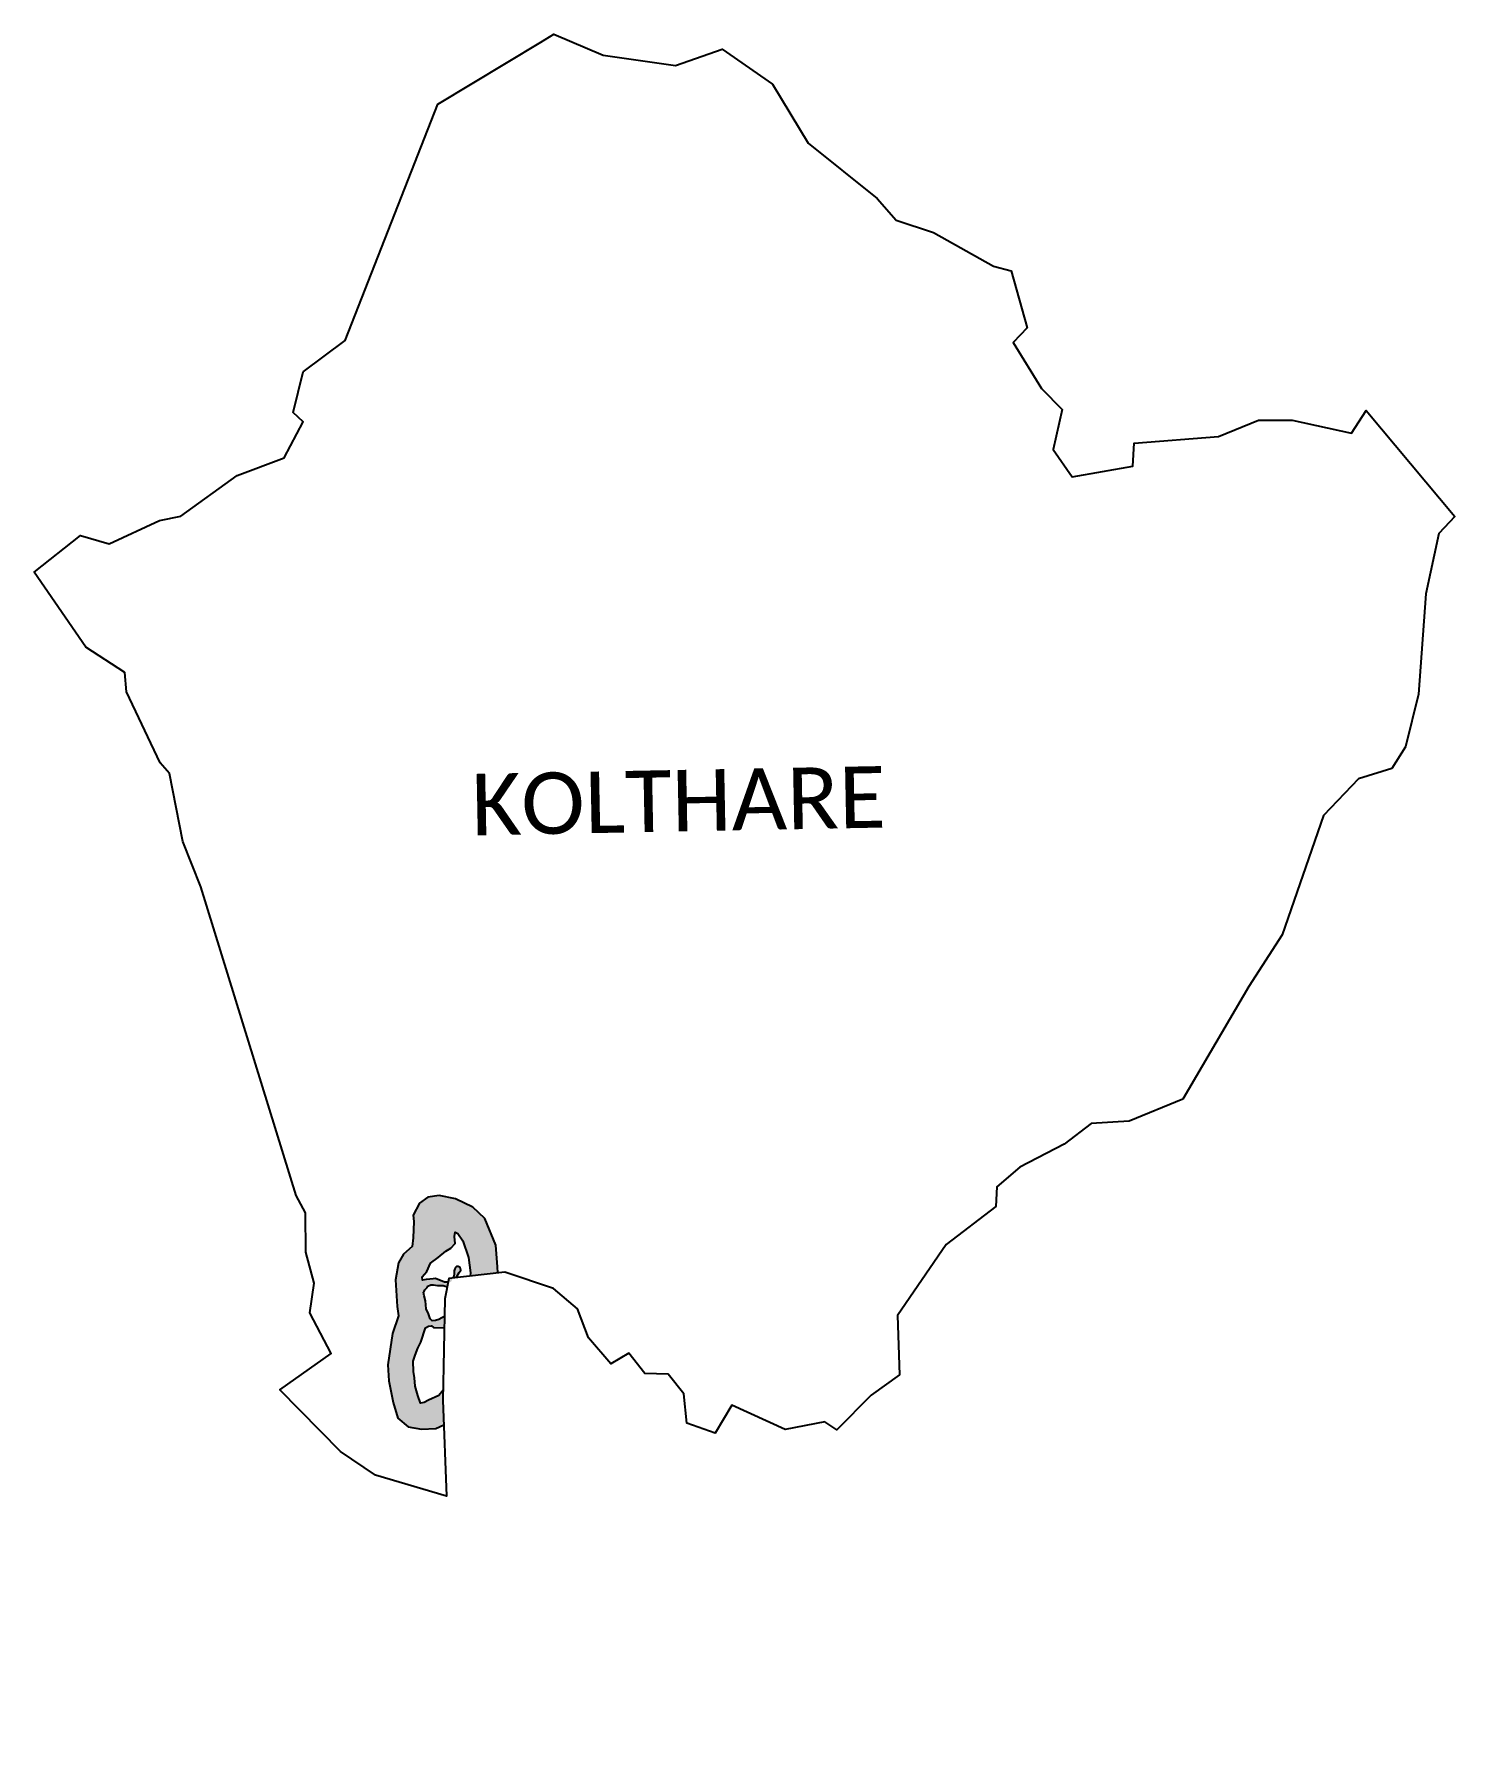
# Model space of a CAD drawing. Header units: metres. Extents: x 301664 to 304175, y 1951201 to 1954232.
import ezdxf

# ---------------------------------------------------------------- set-up
doc = ezdxf.new("R2010")
doc.units = ezdxf.units.M
doc.header["$MEASUREMENT"] = 0
doc.layers.add('MANGROOVE BUFFER ZONE', color=120, linetype='Continuous')
doc.layers.add('VILLAGE NAME', color=250, linetype='Continuous')
doc.styles.get("Standard").update_dxf_attribs({"font": 'simplex.shx'})

msp = doc.modelspace()

# ---------------------------------------------------------------- hatches: boundary and pattern name
at = {"layer": 'MANGROOVE BUFFER ZONE'}
h = msp.add_hatch(dxfattribs=at)
h.set_pattern_fill('GRASS', color=256, scale=18)
h.paths.add_polyline_path([(302421.5, 1951862.5), (302419.7, 1951851.3), (302416.7, 1951832.6), (302411.4, 1951826.3), (302407.6, 1951843.7), (302407.2, 1951857.2), (302410.7, 1951867.8), (302413, 1951870.2), (302415.2, 1951874.1), (302409.9, 1951880.6), (302408.1, 1951883.3), (302406.7, 1951885), (302404.2, 1951882), (302401.3, 1951875.1), (302396.8, 1951867.3), (302402.1, 1951858.8), (302402.8, 1951848.5), (302398.8, 1951845.1), (302392.2, 1951842), (302378.9, 1951825.5), (302360.6, 1951817.4), (302353.2, 1951813.2), (302346.3, 1951812.1), (302341.6, 1951825.4), (302337.3, 1951842.4), (302335.9, 1951857.1), (302333.9, 1951868.4), (302333.4, 1951886.5), (302333.3, 1951886.3), (302333.4, 1951886.5), (302333.4, 1951886.5), (302336.9, 1951897.1), (302341.6, 1951909.3), (302347, 1951919.9), (302355.5, 1951945.3), (302360.5, 1951948), (302366.2, 1951949), (302369.5, 1951945.8), (302391.2, 1951945.3), (302409.9, 1951943.8), (302417.2, 1951939.1), (302425.9, 1951926.5), (302426.3, 1951898.8), (302421.8, 1951884.1)], flags=16)
h.paths.add_polyline_path([(302876.4, 1951262.2), (302886.5, 1951267.4), (302896.7, 1951267.3), (302903.4, 1951262.7), (302910, 1951259.3), (302912.6, 1951251.8), (302916.3, 1951227.5), (302918, 1951222.5), (302919, 1951216.9), (302910.9, 1951210.1), (302906.6, 1951202.9), (302900.1, 1951201.2), (302893.2, 1951204.2), (302886.7, 1951210.4), (302875.4, 1951212.3), (302872.7, 1951213.1), (302864.6, 1951214.8), (302852.8, 1951217), (302844.1, 1951220.1), (302841.4, 1951224.4), (302841.2, 1951224.7), (302842.7, 1951228.2), (302845.2, 1951232.9), (302854.3, 1951237.3), (302863.2, 1951241.1), (302865.2, 1951244.5), (302859.8, 1951245.7), (302860.2, 1951249.5), (302869.3, 1951256.8)], flags=16)
h.paths.add_polyline_path([(302396.8, 1952032.3), (302483.1, 1952042.3), (302482.9, 1952052.9), (302479.8, 1952091.4), (302460.5, 1952138.9), (302438.9, 1952158.5), (302408.3, 1952173.5), (302379.4, 1952179.1), (302359.4, 1952176.3), (302345, 1952166), (302333.4, 1952144.8), (302334.8, 1952133.6), (302333.3, 1952104.4), (302331.6, 1952089.3), (302316.6, 1952075.6), (302307.3, 1952060.2), (302302.2, 1952030.2), (302305.1, 1951983), (302307.4, 1951966.3), (302297.1, 1951935.4), (302288.8, 1951879.9), (302290.6, 1951851.9), (302298.1, 1951813.6), (302306.3, 1951785.7), (302324.5, 1951770.3), (302348.5, 1951766), (302373.6, 1951767.6), (302387.7, 1951774.1), (302386.1, 1951817.2), (302386.5, 1951834.9), (302392.2, 1951842), (302398.8, 1951845.1), (302402.8, 1951848.5), (302402.1, 1951858.8), (302396.8, 1951867.3), (302401.3, 1951875.1), (302404.2, 1951882), (302406.7, 1951885), (302408.1, 1951883.3), (302409.9, 1951880.6), (302415.2, 1951874.1), (302413, 1951870.2), (302410.7, 1951867.8), (302407.2, 1951857.2), (302407.6, 1951843.7), (302411.4, 1951826.3), (302416.7, 1951832.6), (302419.7, 1951851.3), (302421.5, 1951862.5), (302421.8, 1951884.1), (302426.3, 1951898.8), (302425.9, 1951926.5), (302417.2, 1951939.1), (302409.9, 1951943.8), (302391.2, 1951945.3), (302388.7, 1951945.4), (302389.8, 1951996.4)])
h.paths.add_polyline_path([(302409.7, 1952033.8), (302434.6, 1952036.7), (302434.9, 1952042.6), (302431.1, 1952069.6), (302421.6, 1952099.4), (302412.6, 1952112.3), (302407.5, 1952114.3), (302406.5, 1952106.9), (302407.9, 1952094.5), (302400, 1952086.4), (302391.4, 1952080.7), (302378, 1952069.7), (302364, 1952059.6), (302357.9, 1952044.7), (302349.3, 1952035.6), (302350.3, 1952029.5), (302356.3, 1952030.7), (302363, 1952031.5), (302368.6, 1952031.9), (302372.2, 1952032.4), (302376.2, 1952031.3), (302388.7, 1952026.2), (302392.7, 1952025.8), (302397.4, 1952026.1), (302400.6, 1952026.9), (302404.7, 1952034.7), (302406.2, 1952039.7), (302406.3, 1952046), (302407, 1952049.4), (302408.1, 1952051.8), (302410.2, 1952053.9), (302413.3, 1952054), (302416.6, 1952051.9), (302417.6, 1952047.1), (302414.8, 1952043.2), (302410.9, 1952035.9)])
h.paths.add_polyline_path([(302389.8, 1951996.4), (302394.1, 1952018.6), (302390.4, 1952018.8), (302386.7, 1952020.1), (302381.3, 1952020.1), (302376.6, 1952020.3), (302369.3, 1952021.2), (302364.5, 1952021.2), (302359.6, 1952018.8), (302358.1, 1952016.4), (302354.3, 1952012.4), (302352.7, 1952009.6), (302351.6, 1952008.4), (302353.1, 1952001.7), (302355.4, 1951993.2), (302356.4, 1951979.2), (302360.6, 1951970.2), (302363.4, 1951961.3), (302367.3, 1951957.9), (302372.9, 1951958), (302378.8, 1951960.1), (302384.1, 1951962.8), (302387.6, 1951964.9), (302389.1, 1951964.9)])
h.paths.add_polyline_path([(302910.9, 1951210.1), (302906.6, 1951202.9), (302900.1, 1951201.2), (302893.2, 1951204.2), (302886.7, 1951210.4), (302875.4, 1951212.3), (302872.7, 1951213.1), (302864.6, 1951214.8), (302852.8, 1951217), (302844.1, 1951220.1), (302841.4, 1951224.4), (302841.2, 1951224.7), (302842.7, 1951228.2), (302845.2, 1951232.9), (302854.3, 1951237.3), (302863.2, 1951241.1), (302865.2, 1951244.5), (302859.8, 1951245.7), (302860.2, 1951249.5), (302869.3, 1951256.8), (302876.4, 1951262.2), (302886.5, 1951267.4), (302896.7, 1951267.3), (302903.4, 1951262.7), (302910, 1951259.3), (302912.6, 1951251.8), (302916.3, 1951227.5), (302918, 1951222.5), (302919, 1951216.9)])

# ---------------------------------------------------------------- linework, layer by layer
at = {"color": 3, "flags": 128}
for points in [[(302797.5, 1954177.1), (302880, 1954205.9), (302968.7, 1954144.2), (303031.7, 1954040), (303154, 1953941.9), (303187.8, 1953903.8), (303253.6, 1953881.8), (303359.8, 1953822.3), (303391, 1953814.3), (303419.4, 1953713.3), (303394.3, 1953687.3), (303444.7, 1953606), (303481.3, 1953569.1), (303465.2, 1953498), (303499.1, 1953450), (303606.2, 1953468.6), (303608.5, 1953509.7), (303757.5, 1953521.5), (303828.3, 1953550), (303887.8, 1953550), (303992.5, 1953527.4), (304018.5, 1953567.4), (304175.3, 1953380), (304147.2, 1953349.7), (304124.2, 1953243), (304111, 1953065.6), (304088.5, 1952972.3), (304063.9, 1952934.2), (304005.1, 1952915.7), (303943.1, 1952851.3), (303870.3, 1952640.2), (303811, 1952548.8), (303694.3, 1952349.9), (303599.7, 1952310.8), (303532.6, 1952306.7), (303484.9, 1952269.9), (303406.3, 1952229.6), (303365.6, 1952194.4), (303364, 1952159.7), (303276.2, 1952092.4), (303189.7, 1951967.3), (303193.7, 1951862.5), (303143.6, 1951826.1), (303082.6, 1951765.2), (303061.4, 1951779.4), (302991.6, 1951765.8), (302897, 1951808.7), (302867.5, 1951759.1), (302817.6, 1951776.5), (302811.9, 1951828.4), (302784.6, 1951863.6), (302743.3, 1951864.4), (302714.7, 1951900.5), (302682.8, 1951881.8), (302643.3, 1951927.7), (302623.9, 1951978.8), (302581.6, 1952014.6), (302495.8, 1952043.7), (302396.8, 1952032.3), (302389.8, 1951996.4), (302386.1, 1951817.2), (302392.4, 1951647.5), (302266.7, 1951685), (302205, 1951726.7), (302097.5, 1951835.9), (302188.5, 1951900), (302150.9, 1951971.9), (302158.2, 1952024.5), (302143.9, 1952078.9), (302143, 1952148.6), (302126.8, 1952179.4), (301957.8, 1952724.8), (301926, 1952805.1), (301902.9, 1952925.7), (301886.3, 1952944.4), (301826.7, 1953069.9), (301823.8, 1953103.9), (301754.9, 1953149), (301663.6, 1953281.4), (301745, 1953346), (301796.2, 1953331.3), (301885.1, 1953372.5), (301922.7, 1953380.6), (302022.1, 1953452.4), (302105.5, 1953483.7), (302139.2, 1953547.4), (302121.5, 1953563.8), (302139, 1953635.3), (302213.2, 1953691), (302377, 1954109), (302559.4, 1954218.7), (302582.1, 1954232.4), (302669.7, 1954195.2)], [(302669.7, 1954195.2), (302797.5, 1954177.1)]]:
    msp.add_lwpolyline(points, dxfattribs=at)
at = {"layer": 'MANGROOVE BUFFER ZONE', "flags": 128}
for points in [[(302483.1, 1952042.3), (302482.9, 1952052.9), (302479.8, 1952091.4), (302460.5, 1952138.9), (302438.9, 1952158.5), (302408.3, 1952173.5), (302379.4, 1952179.1), (302359.4, 1952176.3), (302345, 1952166), (302333.4, 1952144.8), (302334.8, 1952133.6), (302333.3, 1952104.4), (302331.6, 1952089.3), (302316.6, 1952075.6), (302307.3, 1952060.2), (302302.2, 1952030.2), (302305.1, 1951983), (302307.4, 1951966.3), (302297.1, 1951935.4), (302288.8, 1951879.9), (302290.6, 1951851.9), (302298.1, 1951813.6), (302306.3, 1951785.7), (302324.5, 1951770.3), (302348.5, 1951766), (302373.6, 1951767.6), (302387.7, 1951774.1)], [(302395.6, 1952026), (302392.7, 1952025.8), (302388.7, 1952026.2), (302376.2, 1952031.3), (302372.2, 1952032.4), (302368.6, 1952031.9), (302363, 1952031.5), (302356.3, 1952030.7), (302350.3, 1952029.5), (302349.3, 1952035.6), (302357.9, 1952044.7), (302364, 1952059.6), (302378, 1952069.7), (302391.4, 1952080.7), (302400, 1952086.4), (302407.9, 1952094.5), (302406.5, 1952106.9), (302407.5, 1952114.3), (302412.6, 1952112.3), (302421.6, 1952099.4), (302431.1, 1952069.6), (302434.9, 1952042.6), (302434.6, 1952036.7)], [(302409.7, 1952033.8), (302410.9, 1952035.9), (302414.8, 1952043.2), (302417.6, 1952047.1), (302416.6, 1952051.9), (302413.3, 1952054), (302410.2, 1952053.9), (302408.1, 1952051.8), (302407, 1952049.4), (302406.3, 1952046), (302406.2, 1952039.7), (302404.7, 1952034.7), (302403.9, 1952033.1)], [(302389.1, 1951964.9), (302387.6, 1951964.9), (302384.1, 1951962.8), (302378.8, 1951960.1), (302372.9, 1951958), (302367.3, 1951957.9), (302363.4, 1951961.3), (302360.6, 1951970.2), (302356.4, 1951979.2), (302355.4, 1951993.2), (302353.1, 1952001.7), (302351.6, 1952008.4), (302352.7, 1952009.6), (302354.3, 1952012.4), (302358.1, 1952016.4), (302359.6, 1952018.8), (302364.5, 1952021.2), (302366.2, 1952021.2), (302369.3, 1952021.2), (302376.6, 1952020.3), (302381.3, 1952020.1), (302386.7, 1952020.1), (302390.4, 1952018.8), (302394.1, 1952018.6)], [(302386.5, 1951834.9), (302378.9, 1951825.5), (302360.6, 1951817.4), (302353.2, 1951813.2), (302346.3, 1951812.1), (302341.6, 1951825.4), (302337.3, 1951842.4), (302335.9, 1951857.1), (302333.9, 1951868.4), (302333.4, 1951886.5), (302333.3, 1951886.3), (302333.4, 1951886.5), (302333.4, 1951886.5), (302336.9, 1951897.1), (302341.6, 1951909.3), (302347, 1951919.9), (302355.5, 1951945.3), (302360.5, 1951948), (302366.2, 1951949), (302369.5, 1951945.8), (302388.7, 1951945.4)]]:
    msp.add_lwpolyline(points, dxfattribs=at)

# ---------------------------------------------------------------- texts
at = {"layer": 'VILLAGE NAME', "insert": (302435.5, 1952924.6), "char_height": 108.748, "attachment_point": 1, "rotation": 1.1028}
msp.add_mtext_dynamic_manual_height_columns('{\\fCalibri|b0|i0|c0|p34;KOLTHARE}', width=1571.314, gutter_width=543.7, heights=[0], dxfattribs=at)

doc.saveas('drawing.dxf')
